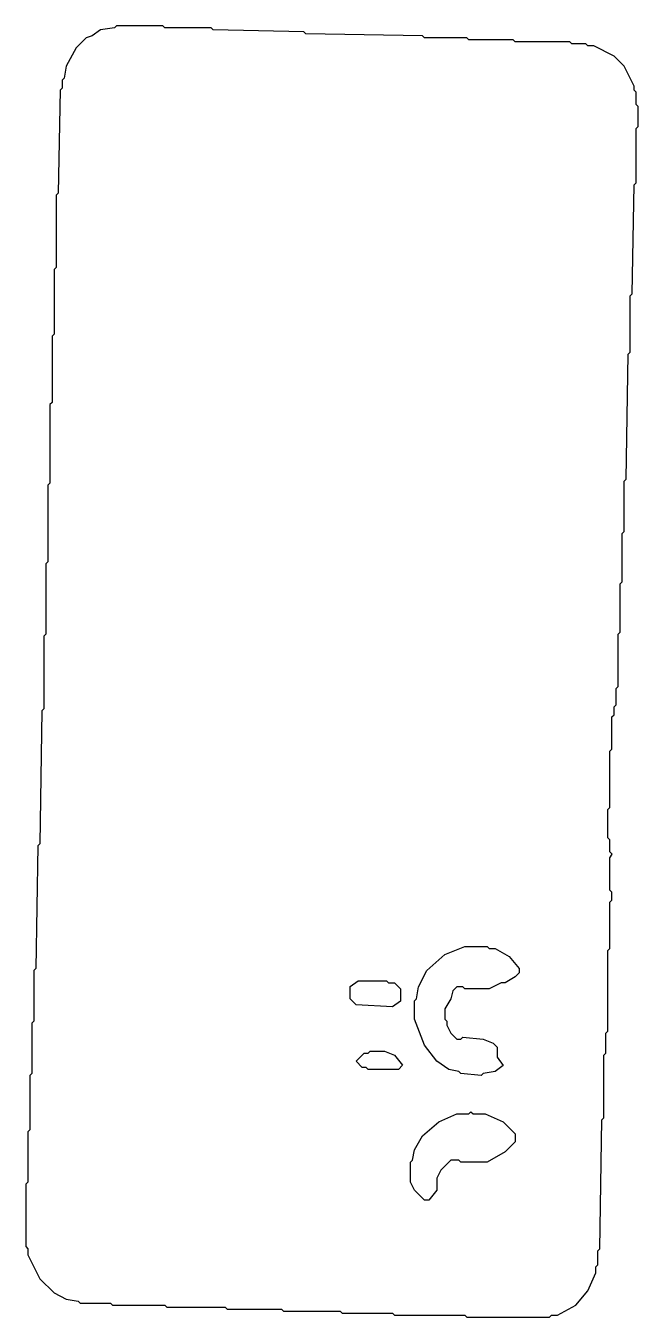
# Model space of a CAD drawing. Header units: millimetres. Extents: x 64 to 140, y 78 to 238.
import ezdxf

# ---------------------------------------------------------------- set-up
doc = ezdxf.new("R2010")
doc.units = ezdxf.units.MM
doc.layers.add('HOLES', color=1, linetype='CONTINUOUS')
doc.layers.add('OUTER', color=3, linetype='CONTINUOUS')

msp = doc.modelspace()

# ---------------------------------------------------------------- linework, layer by layer
at = {"layer": 'HOLES'}
for points in [[(118.5, 123.75), (121.25, 123.75), (121.5, 123.5), (122.25, 123.5), (124, 122.5), (125.25, 121), (125.25, 120.5), (124.75, 120), (123.5, 119.25), (123, 119.25), (121.5, 118.5), (118.5, 118.5), (118.25, 118.75), (117.5, 118.75), (117, 118.25), (116.75, 117.25), (116, 116), (116, 114.75), (116.25, 114.5), (116.25, 114), (116.75, 113), (117.5, 112.25), (118, 112.25), (118.254251, 112.504251), (120.75, 112.25), (122, 111.75), (122.5, 111.25), (122.5, 110), (123.245261, 108.969639), (122.25, 108.25), (120.75, 108), (120.495749, 107.745749), (118, 108), (117.75, 108.25), (116.5, 108.5), (115, 109.5), (113.5, 111.5), (112.25, 114.75), (112.25, 117), (112.5, 117.25), (112.75, 118.75), (113.75, 120.75), (116, 122.75)], [(104.25, 118.776902), (105.25, 119.5), (108.75, 119.5), (109, 119.25), (109.75, 119.25), (110.5, 118.5), (110.5, 116.973098), (109.5, 116.25), (105, 116.5), (104.25, 117.25)], [(105, 109.5), (106, 110.5), (106.5, 110.5), (106.75, 110.75), (108.5, 110.75), (109.75, 110.25), (110.76341, 109.01341), (110.25, 108.5), (106.5, 108.5), (106.25, 108.75), (105.75, 108.75)], [(124.75, 100.5), (124.75, 99.5), (123.5, 98.25), (121.25, 97), (118, 97), (117.75, 97.25), (116.75, 97.25), (115.5, 96), (115, 95), (115, 93.5), (114.026329, 92.25), (113.5, 92.25), (112.25, 93.5), (111.75, 94.5), (111.75, 97), (112, 97.25), (112.25, 98.5), (113.25, 100.25), (115.25, 102), (117.5, 103), (119, 103), (119.25, 103.25), (119.5, 103), (121, 103), (123.25, 102)]]:
    msp.add_lwpolyline(points, close=True, dxfattribs=at)
at = {"layer": 'OUTER'}
msp.add_lwpolyline([(73.25, 237.5), (72.25, 236.75), (71.5, 236.5), (70.25, 235.25), (69, 233), (68.75, 231.5), (68.5, 231.25), (68.5, 230.25), (68.25, 230), (68, 217.25), (67.75, 217), (67.75, 208), (67.5, 207.75), (67.5, 199.75), (67.25, 199.5), (67.25, 191.25), (67, 191), (67, 181.25), (66.75, 181), (66.75, 171.5), (66.5, 171.25), (66.5, 162.5), (66.25, 162.25), (66.25, 153.25), (66, 153), (65.75, 136.5), (65.5, 136.25), (65.25, 121), (65, 120.75), (65, 114.5), (64.75, 114.25), (64.75, 108), (64.5, 107.75), (64.5, 101), (64.25, 100.75), (64.25, 94.5), (64, 94.25), (64, 86.5), (64.25, 86.25), (64.25, 85.5), (65.75, 82.5), (67.5, 80.75), (69, 80), (70.5, 79.75), (70.75, 79.5), (74.5, 79.5), (74.75, 79.25), (81.25, 79.25), (81.5, 79), (88.75, 79), (89, 78.75), (95.75, 78.75), (96, 78.5), (103, 78.5), (103.25, 78.25), (109.5, 78.25), (109.75, 78), (118.5, 78), (118.75, 77.75), (129, 77.75), (129.25, 78), (130, 78), (132.25, 79.25), (133.75, 81), (134.75, 83.25), (134.75, 84), (135, 84.25), (135, 86), (135.25, 86.25), (135.5, 102.25), (135.75, 102.5), (135.75, 110.25), (136, 110.5), (136, 113), (136.25, 113.25), (136.25, 123.25), (136.5, 123.5), (136.5, 129.25), (136.75, 129.5), (136.75, 130.5), (136.5, 130.75), (136.5, 134.75), (136.782874, 135.217126), (136.5, 135.5), (136.5, 137), (136.25, 137.25), (136.25, 140.75), (136.5, 141), (136.5, 148), (136.75, 148.25), (136.75, 152.25), (137, 152.5), (137, 153.5), (137.25, 153.75), (137.25, 155.75), (137.5, 156), (137.5, 162.5), (137.75, 162.75), (137.75, 168.75), (138, 169), (138, 175), (138.25, 175.25), (138.25, 181.5), (138.5, 181.75), (138.75, 197.25), (139, 197.5), (139, 204.5), (139.25, 204.75), (139.5, 218.25), (139.75, 218.5), (139.75, 225.25), (140, 225.5), (140, 228), (139.75, 228.25), (139.75, 229.75), (139.5, 230), (139.5, 230.5), (138.25, 233), (137, 234.25), (134.5, 235.5), (133.75, 235.5), (133.5, 235.75), (131.75, 235.75), (131.5, 236), (124.75, 236), (124.5, 236.25), (119, 236.25), (118.75, 236.5), (113.5, 236.5), (113.25, 236.75), (98.75, 237), (98.5, 237.25), (87.25, 237.5), (87, 237.75), (81.25, 237.75), (81, 238), (75.25, 238), (75, 237.75)], close=True, dxfattribs=at)

doc.saveas('drawing.dxf')
